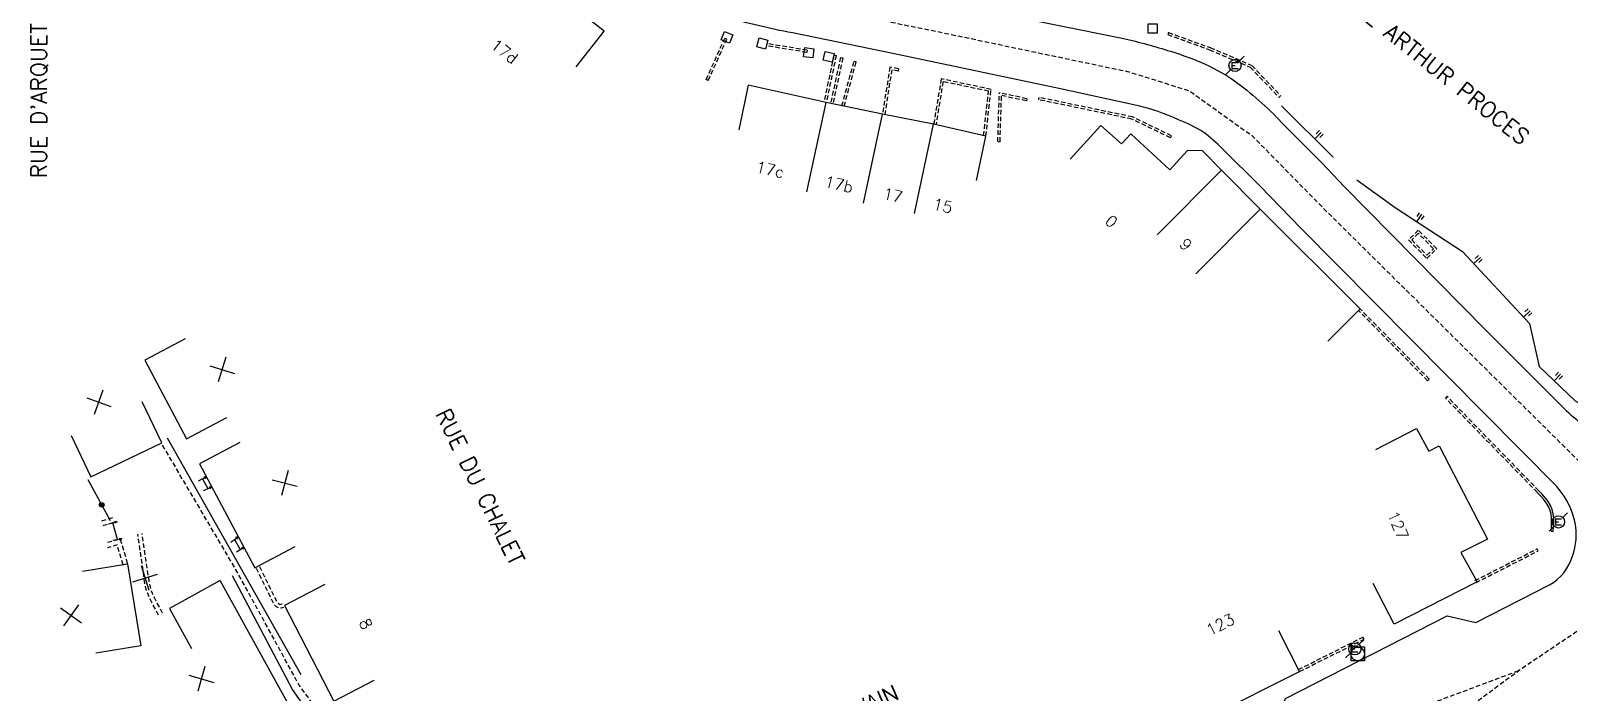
# Model space of a CAD drawing. Header units: millimetres. Extents: x 184999 to 186001, y 128999 to 130000.
# Drawn here: x 185392.5 to 185561.2, y 129113.6 to 129186.1 of the extents above; entities that cross this region are included whole.
import ezdxf
from ezdxf.enums import TextEntityAlignment as Align

# ---------------------------------------------------------------- set-up
doc = ezdxf.new("R2010")
doc.units = ezdxf.units.MM
doc.linetypes.add('DASHED', pattern=[0.75, 0.5, -0.25])
doc.layers.get('0').update_dxf_attribs({"linetype": 'CONTINUOUS'})
for name, color, linetype in [('W0001', 6, 'DASHED'), ('W0008', 7, 'CONTINUOUS'), ('W0100', 7, 'CONTINUOUS'), ('W0105', 7, 'CONTINUOUS'), ('W0112', 1, 'DASHED'), ('W0211', 2, 'CONTINUOUS'), ('W0322', 7, 'CONTINUOUS'), ('W0420', 7, 'CONTINUOUS'), ('W0471', 7, 'CONTINUOUS'), ('W0989', 7, 'CONTINUOUS'), ('W0991', 7, 'CONTINUOUS'), ('W1102', 7, 'CONTINUOUS')]:
    doc.layers.add(name, color=color, linetype=linetype)
doc.styles.get("Standard").update_dxf_attribs({"font": 'romans.shx', "width": 0.85})

# ---------------------------------------------------------------- blocks, each defined once
blk = doc.blocks.new('t322o')
at = {"color": 0, "linetype": 'Continuous'}
for radius in [0.25, 0.15]:
    blk.add_circle((0, 0), radius, dxfattribs=at)
blk = doc.blocks.new('t105o')
for p, q in [((-0.5, 0), (0.5, 0)), ((0.5, 0), (0.2, 0.1)), ((0.5, 0), (0.2, -0.1))]:
    blk.add_line(p, q)
blk = doc.blocks.new('T420')
for p, q in [((0.75, 0.75), (-0.75, 0.75)), ((-0.75, 0.75), (-0.75, -0.75)), ((0.75, 0.75), (0.75, -0.75)), ((0.75, -0.75), (-0.75, -0.75))]:
    blk.add_line(p, q)
blk.add_ellipse((0, 0), major_axis=(-0.53, 0.53), ratio=1, start_param=3.926991, end_param=10.210176)
blk = doc.blocks.new('T471')
for p, q in [((-0.333334, 0.333334), (-0.333334, -0.333334)), ((-0.333334, 0.333334), (0.333334, 0.333334)), ((-0.333334, 0), (0, 0)), ((0.500001, 0.500001), (1.000002, 1.000002)), ((-0.500001, -0.500001), (-1.000002, -1.000002)), ((-0.333334, -0.333334), (0.333334, -0.333334))]:
    blk.add_line(p, q)
blk.add_ellipse((0, 0), major_axis=(0.471405, 0.471405), ratio=1, start_param=5.4977871438, end_param=11.780972451)
blk = doc.blocks.new('t112o')
at = {"color": 0, "linetype": 'Continuous'}
for p, q in [((-0.5, 0.5), (0.5, 0.5)), ((-0.5, -0.5), (-0.5, 0.5)), ((0.5, 0.5), (0.5, -0.5)), ((0.5, -0.5), (-0.5, -0.5))]:
    blk.add_line(p, q, dxfattribs=at)
blk = doc.blocks.new('t211o')
at = {"color": 0, "linetype": 'Continuous'}
for p, q in [((-0.29, 0.5), (-0.29, 0)), ((0, 1), (0, 0)), ((0.29, 0.5), (0.29, 0))]:
    blk.add_line(p, q, dxfattribs=at)
blk = doc.blocks.new('t991o')
at = {"color": 0, "linetype": 'Continuous'}
for p, q in [((-1, 1), (1, -1)), ((-1, -1), (1, 1))]:
    blk.add_line(p, q, dxfattribs=at)

msp = doc.modelspace()

# ---------------------------------------------------------------- linework, layer by layer
at = {"layer": 'W0001', "flags": 128}
for points in [[(185826.91, 129419.88), (185819.34, 129408.14), (185802.43, 129388.49), (185763, 129343.12), (185740.4, 129314.86), (185666.92, 129227.72), (185617.96, 129169.59), (185599.76, 129148.68), (185585.71, 129136.23), (185555.59, 129115.94)], [(185601.58, 129226.03), (185616.54, 129242.05), (185618.44, 129245.09), (185618.31, 129249.42), (185616.22, 129252.17), (185598.18, 129265.93), (185594.18, 129269.4), (185590.75, 129274.3), (185583.35, 129275.13), (185573.35, 129274.74), (185555.09, 129271.38), (185542.87, 129264.02), (185530.17, 129256.36), (185510.55, 129242.94), (185497.52, 129236.62), (185484.61, 129234.91), (185467.97, 129235.52), (185453.91, 129231.63), (185450.6, 129229.27), (185446.93, 129224.49), (185445.18, 129218.26), (185445.23, 129213.32), (185446.38, 129208.96), (185449.72, 129203.47), (185458.79, 129195.57), (185465.46, 129192.41), (185475.77, 129189.31), (185492.86, 129185.82), (185502.04, 129183.88), (185512.87, 129181.62), (185519.49, 129179.53), (185526.37, 129174.63), (185534.11, 129166.75), (185562.25, 129138.91), (185570.81, 129126.2)], [(185406.84, 129060.85), (185411.08, 129063.23), (185413.3, 129065.39), (185416.39, 129070.75), (185420.43, 129077.43), (185421.82, 129079.59), (185424.86, 129082.63), (185434.09, 129090.36), (185434.77, 129091.37), (185434.25, 129092.61), (185430.69, 129099.25), (185426.09, 129108.09), (185425.01, 129110.15), (185421.92, 129114.38), (185417.84, 129121.85), (185414.84, 129127.28), (185406.85, 129140.83)], [(185555.59, 129115.94), (185529.27, 129106.11), (185527.72, 129105.29)], [(185537.84, 129102.97), (185555.59, 129115.94)]]:
    msp.add_lwpolyline(points, dxfattribs=at)
at = {"layer": 'W0008', "flags": 128}
for points in [[(185498.71, 129188.01), (185511.96, 129185.32, -0.025), (185517.13, 129183.95, -0.0253), (185520.66, 129182.71, -0.0507), (185524.45, 129180.63, -0.0464), (185529.63, 129176.06), (185534.03, 129171.62), (185536.5, 129169.03), (185551.98, 129153.34), (185560.41, 129144.89, 0.0779), (185564.55, 129141.86, 0.0595), (185569.53, 129140.11, 0.0122), (185571.25, 129139.73, 0.0526), (185575.46, 129139.32, 0.0482), (185580.63, 129140.12)], [(185522.11, 129106.57), (185529.05, 129110.13), (185530.07, 129112.93), (185547.78, 129121.99), (185550.92, 129121.24), (185559.01, 129125.36, 0.1884), (185561.52, 129128.52, 0.1326), (185561.81, 129132.19, 0.1256), (185559.96, 129135.96), (185559.79, 129136.16), (185531.73, 129164.48), (185527.27, 129169.08), (185523.1, 129173.2, 0.0445), (185521.09, 129174.97, 0.0516), (185518.33, 129176.35, 0.045), (185513.77, 129177.92), (185505.37, 129179.75), (185487.01, 129183.62), (185476.01, 129185.87, -0.025), (185468.5, 129187.67, -0.0345)], [(185613.82, 129149.27, 0.0431), (185610.16, 129148.81, 0.023), (185608.88, 129148.43, 0.1085), (185603.78, 129145.54), (185600.25, 129142.14, -0.0051), (185595.39, 129137.52, -0.0128), (185588.6, 129131.56, -0.0112), (185579.39, 129124.26, -0.0078), (185568.69, 129116.38, -0.0112), (185560.33, 129110.65), (185557.01, 129108.5)]]:
    msp.add_lwpolyline(points, format="xyb", dxfattribs=at)
for points in [[(185407.45, 129141.48), (185422.11, 129115.56)], [(185426.59, 129105.07), (185424.21, 129109.6), (185421.2, 129113.9), (185414.62, 129126.35)]]:
    msp.add_lwpolyline(points, dxfattribs=at)
at = {"layer": 'W0100', "flags": 128}
for points in [[(185440.9, 129191.06), (185443.99, 129194.99), (185455.34, 129186.08), (185452.26, 129182.14)], [(185496.16, 129169.68), (185497.21, 129174.57), (185491.48, 129175.85), (185485.88, 129176.98), (185479.68, 129178.23), (185471.16, 129180.14), (185470.11, 129175.25)], [(185534.7, 129152.1), (185538.23, 129155.64), (185527.28, 129166.56), (185523.05, 129170.82), (185520.96, 129172.94), (185519.31, 129172.98), (185517.37, 129170.88), (185513.08, 129174.81), (185512.07, 129173.71), (185509.82, 129175.71), (185506.44, 129172.03)], [(185409.41, 129152.34), (185405, 129149.99), (185409.56, 129141.39), (185413.98, 129143.73)], [(185396.92, 129141.75), (185399.06, 129137.23), (185406.85, 129140.93), (185404.7, 129145.45)], [(185539.97, 129140.22), (185544.41, 129142.52), (185545.78, 129140.01), (185546.91, 129140.6), (185552.19, 129130.38), (185549.29, 129128.91), (185551.06, 129125.71), (185541.98, 129121.08), (185539.68, 129125.53)], [(185415.42, 129140.99), (185411, 129138.65), (185417.04, 129127.25), (185421.46, 129129.59)], [(185411.32, 129137.01), (185411.9, 129135.92)], [(185401.98, 129130.34), (185401.49, 129132.18)], [(185414.82, 129130.36), (185415.46, 129129.26)], [(185398.15, 129126.87), (185403.08, 129127.68), (185404.56, 129118.69), (185399.63, 129117.88)], [(185413.24, 129125.85), (185407.68, 129122.78), (185410.1, 129118.4)], [(185413.25, 129125.83), (185421.39, 129111.07), (185417.01, 129108.66)], [(185424.73, 129125.43), (185420.29, 129123.13), (185425.71, 129112.64), (185430.15, 129114.93)], [(185503.37, 129107.26), (185505.64, 129102.81), (185511.78, 129105.94), (185511.42, 129106.66), (185521.37, 129111.87), (185521.83, 129110.98), (185531.59, 129115.88), (185529.32, 129120.33)]]:
    msp.add_lwpolyline(points, dxfattribs=at)
at = {"layer": 'W0112'}
for p, q in [((185466.55, 129180.77), (185468.57, 129185.27)), ((185466.77, 129180.66), (185468.8, 129185.18)), ((185468.8, 129185.18), (185468.57, 129185.27)), ((185473.2, 129184.69), (185473.16, 129184.45)), ((185477.57, 129183.73), (185473.16, 129184.45)), ((185477.61, 129183.98), (185473.2, 129184.69)), ((185517.23, 129185.92), (185517.14, 129185.68)), ((185517.14, 129185.68), (185521.71, 129184.02)), ((185517.23, 129185.92), (185521.8, 129184.26)), ((185477.61, 129183.98), (185477.57, 129183.73)), ((185480.55, 129183.46), (185479.44, 129178.28)), ((185480.8, 129183.41), (185479.69, 129178.22)), ((185481.26, 129183.17), (185480.18, 129178.13)), ((185481.51, 129183.12), (185480.43, 129178.08)), ((185480.55, 129183.46), (185480.8, 129183.41)), ((185481.26, 129183.17), (185481.51, 129183.12)), ((185481.42, 129177.88), (185482.75, 129182.77)), ((185481.67, 129177.83), (185482.99, 129182.7)), ((185482.75, 129182.77), (185482.99, 129182.7)), ((185521.71, 129184.02), (185526.19, 129182.12)), ((185521.81, 129184.26), (185526.29, 129182.35)), ((185486.67, 129182.13), (185485.88, 129176.98)), ((185486.88, 129181.83), (185486.13, 129176.93)), ((185487.64, 129181.94), (185486.67, 129182.13)), ((185487.59, 129181.69), (185486.88, 129181.83)), ((185487.64, 129181.94), (185487.59, 129181.69)), ((185526.19, 129182.12), (185529.34, 129178.8)), ((185526.37, 129182.3), (185529.52, 129178.98)), ((185466.77, 129180.66), (185466.55, 129180.77)), ((185492.31, 129180.83), (185491.48, 129175.85)), ((185492.51, 129180.53), (185491.73, 129175.8)), ((185497.77, 129179.68), (185492.31, 129180.83)), ((185497.49, 129179.48), (185492.51, 129180.53)), ((185496.96, 129174.62), (185497.49, 129179.48)), ((185497.21, 129174.57), (185497.77, 129179.68)), ((185498.51, 129173.95), (185498.68, 129179.3)), ((185501.69, 129178.66), (185498.68, 129179.3)), ((185498.76, 129173.94), (185498.92, 129179)), ((185501.64, 129178.42), (185498.92, 129179)), ((185501.69, 129178.66), (185501.64, 129178.42)), ((185503, 129178.55), (185503.05, 129178.79)), ((185513.2, 129176.42), (185503, 129178.55)), ((185513.28, 129176.66), (185503.05, 129178.79)), ((185529.52, 129178.98), (185529.34, 129178.8)), ((185517.44, 129174.37), (185513.2, 129176.42)), ((185517.55, 129174.6), (185513.28, 129176.66)), ((185517.44, 129174.37), (185517.55, 129174.6)), ((185498.76, 129173.94), (185498.54, 129173.89)), ((185544.61, 129164.25), (185543.54, 129163.18)), ((185546.63, 129162.22), (185544.61, 129164.25)), ((185543.54, 129163.18), (185545.56, 129161.15)), ((185544.61, 129163.9), (185543.9, 129163.18)), ((185543.9, 129163.18), (185545.56, 129161.5)), ((185546.28, 129162.22), (185544.61, 129163.9)), ((185545.56, 129161.5), (185546.28, 129162.22)), ((185545.56, 129161.15), (185546.63, 129162.22)), ((185545.63, 129147.75), (185538.05, 129155.46)), ((185545.81, 129147.92), (185538.23, 129155.63)), ((185545.81, 129147.92), (185545.63, 129147.75)), ((185547.76, 129146.03), (185547.58, 129145.85)), ((185557.65, 129135.52), (185547.58, 129145.85)), ((185557.83, 129135.69), (185547.76, 129146.03)), ((185558, 129135.15), (185557.65, 129135.52)), ((185558.19, 129135.32), (185557.83, 129135.69)), ((185558.34, 129134.77), (185558, 129135.15)), ((185558.53, 129134.93), (185558.19, 129135.32)), ((185558.64, 129134.37), (185558.34, 129134.77)), ((185558.85, 129134.51), (185558.53, 129134.93)), ((185558.89, 129133.96), (185558.64, 129134.37)), ((185559.11, 129134.08), (185558.85, 129134.51)), ((185559.07, 129133.54), (185558.89, 129133.96)), ((185559.31, 129133.62), (185559.11, 129134.08)), ((185559.18, 129133.13), (185559.07, 129133.54)), ((185559.22, 129132.69), (185559.18, 129133.13)), ((185559.21, 129131.75), (185559.23, 129132.23)), ((185559.23, 129132.23), (185559.22, 129132.69)), ((185559.42, 129133.17), (185559.31, 129133.62)), ((185559.47, 129132.7), (185559.42, 129133.17)), ((185559.45, 129131.73), (185559.48, 129132.22)), ((185559.48, 129132.22), (185559.47, 129132.7)), ((185559.17, 129131.26), (185559.21, 129131.75)), ((185559.17, 129131.26), (185559.42, 129131.24)), ((185559.42, 129131.24), (185559.45, 129131.73)), ((185550.83, 129125.84), (185557.65, 129129.32)), ((185550.95, 129125.62), (185557.76, 129129.1)), ((185557.76, 129129.1), (185557.65, 129129.32)), ((185531.48, 129116.1), (185538.57, 129119.66)), ((185531.6, 129115.88), (185538.69, 129119.43)), ((185538.69, 129119.43), (185538.57, 129119.66))]:
    msp.add_line(p, q, dxfattribs=at)
at = {"layer": 'W0112', "flags": 128}
for points in [[(185400.28, 129132.39), (185401.66, 129132.81)], [(185400.43, 129131.89), (185401.81, 129132.31)], [(185406.49, 129122.05), (185405.62, 129123.74), (185405.5, 129123.98), (185405.38, 129124.24), (185405.28, 129124.5), (185405.19, 129124.77), (185405.12, 129125.02), (185405.05, 129125.27), (185405, 129125.53), (185404.96, 129125.78), (185404.92, 129126.04), (185404.9, 129126.28), (185404.21, 129130.92)], [(185406.93, 129122.27), (185406.06, 129123.97), (185405.94, 129124.2), (185405.84, 129124.43), (185405.74, 129124.67), (185405.66, 129124.91), (185405.6, 129125.15), (185405.54, 129125.38), (185405.49, 129125.62), (185405.45, 129125.86), (185405.42, 129126.1), (185405.39, 129126.34), (185404.7, 129130.99)], [(185403.11, 129127.72), (185402.31, 129130.39), (185400.75, 129129.96)], [(185402.61, 129127.57), (185401.96, 129129.75), (185400.89, 129129.45)], [(185417.19, 129127.21), (185419.07, 129123.42), (185419.21, 129123.19), (185419.4, 129123.01), (185419.64, 129122.89), (185419.95, 129122.84), (185420.25, 129122.92)], [(185417.55, 129127.38), (185419.42, 129123.61), (185419.52, 129123.44), (185419.63, 129123.34), (185419.76, 129123.27), (185419.92, 129123.25), (185420.14, 129123.31)]]:
    msp.add_lwpolyline(points, dxfattribs=at)
at = {"layer": 'W0211'}
msp.add_line((185529.63, 129177.87), (185535.29, 129172.25), dxfattribs=at)
at = {"layer": 'W0211', "flags": 128}
msp.add_lwpolyline([(185537.86, 129169.76), (185542.08, 129166.75), (185549.47, 129161.91), (185556.82, 129154.02), (185557.88, 129149.32), (185561.81, 129145.53), (185566.11, 129143.22), (185569.7, 129142.49), (185574.87, 129141.18)], dxfattribs=at)
at = {"layer": 'W0322', "flags": 128}
msp.add_lwpolyline([(185401.23, 129132.38), (185398.77, 129136.9)], dxfattribs=at)
at = {"layer": 'W1102'}
for p, q in [((185477.58, 129168.45), (185479.68, 129178.23)), ((185483.79, 129167.2), (185485.88, 129176.98)), ((185489.39, 129166.08), (185491.48, 129175.85)), ((185515.98, 129163.74), (185523.05, 129170.82)), ((185520.22, 129159.48), (185527.28, 129166.56))]:
    msp.add_line(p, q, dxfattribs=at)

# ---------------------------------------------------------------- block references
at = {"layer": 'W0105'}
for p, rotation in [((185411.32, 129137.01), 27.47772918454999), ((185411.9, 129135.92), 22.56955727251612), ((185401.49, 129132.18), 13.59796890824053), ((185401.98, 129130.34), 9.68618409239113), ((185414.82, 129130.36), 35.69005554641543), ((185415.46, 129129.26), 31.75202825130004)]:
    msp.add_blockref('t105o', p, dxfattribs=dict(at, rotation=rotation))
at = {"layer": 'W0112'}
msp.add_blockref('t112o', (185515.48, 129186.35), dxfattribs=at)
for p, rotation in [((185468.82, 129185.39), 338.3206248090593), ((185472.69, 129184.71), 345.3904738502546), ((185477.79, 129183.69), 352.1888866232599), ((185479.97, 129183.25), 347.4808699784053)]:
    msp.add_blockref('t112o', p, dxfattribs=dict(at, rotation=rotation))
at = {"layer": 'W0211'}
for p, rotation in [((185533.98, 129174.97), 135.2218846578866), ((185545, 129165.99), 145.9381332393678), ((185551.42, 129161.27), 132.9038965998898), ((185556.87, 129155.41), 132.9038965998898), ((185560.2, 129148.47), 136.0523030721546)]:
    msp.add_blockref('t211o', p, dxfattribs=dict(at, rotation=rotation))
at = {"layer": 'W0322', "rotation": 118.5564438291371}
msp.add_blockref('t322o', (185400.27, 129134.14), dxfattribs=at)
at = {"layer": 'W0420'}
msp.add_blockref('T420', (185537.97, 129117.81), dxfattribs=at)
at = {"layer": 'W0471'}
for p in [(185524.52, 129182.31), (185559.98, 129132.27), (185537.65, 129118.36)]:
    msp.add_blockref('T471', p, dxfattribs=at)
at = {"layer": 'W0991'}
for p, rotation in [((185413.46, 129148.97), 297.9566249358136), ((185399.95, 129145.4), 25.42563989264587), ((185420.33, 129136.54), 300.1779163330025), ((185405.02, 129126.13), 331.9604639665263), ((185396.91, 129122.05), 279.3603224518076), ((185411.19, 129115.07), 298.9029648486745)]:
    msp.add_blockref('t991o', p, dxfattribs=dict(at, rotation=rotation))

# ---------------------------------------------------------------- texts
at = {"layer": 'W0989'}
for s, rotation, p in [('AVENUE ARTHUR PROCES', 321.3852, (185544.9, 129183.38)), ("RUE D'ARQUET", 90, (185393.44, 129178.44)), ('RUE DU CHALET', 296.3365, (185441.76, 129136.12)), ('CHAUSSEE DE LOUVAIN', 24.155, (185475.16, 129108.19))]:
    msp.add_text(s, height=1.75, rotation=rotation, dxfattribs=at).set_placement(p, align=Align.MIDDLE)
at = {"layer": 'W0991'}
for s, rotation, p in [('17d', 321.7755, (185444.42, 129183.85)), ('17c', 347.2428, (185473.55, 129170.89)), ('17b', 347.2428, (185481.1, 129169.27)), ('17', 347.2428, (185487.01, 129168.08)), ('15', 347.2428, (185492.48, 129166.92)), ('0', 317.4525, (185510.97, 129165.21)), ('9', 314.8651, (185519.14, 129162.69)), ('127', 294.1078, (185542.39, 129131.89)), ('123', 26.619, (185522.9, 129121.03)), ('8', 297.2989, (185429.22, 129121.1))]:
    msp.add_text(s, height=1.25, rotation=rotation, dxfattribs=at).set_placement(p, align=Align.MIDDLE)

doc.saveas('drawing.dxf')
